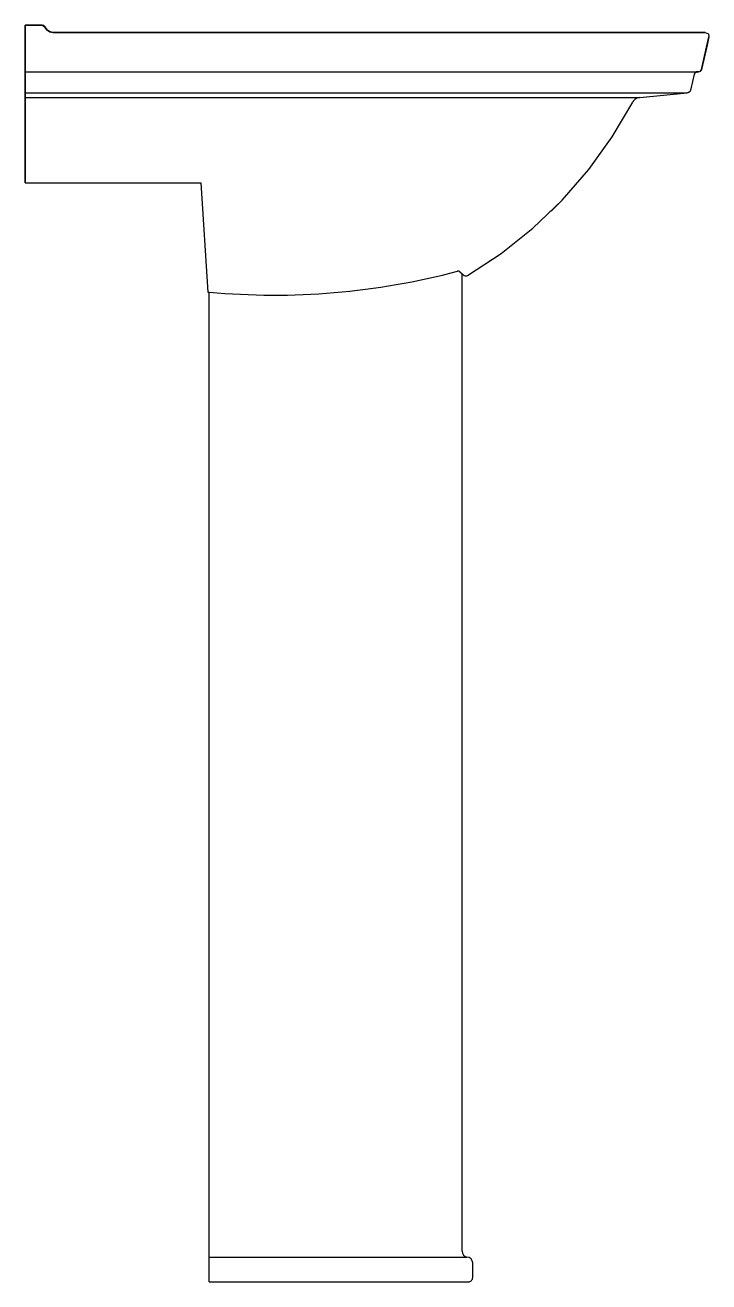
# Model space of a CAD drawing. Extents: x -343.978 to -343.485, y 202.694 to 203.6.
import ezdxf

# ---------------------------------------------------------------- set-up
doc = ezdxf.new("R2010")
doc.units = 0
doc.header["$LTSCALE"] = 0.298861
doc.header["$MEASUREMENT"] = 0
doc.linetypes.add('CONTINU', pattern=[0])
doc.layers.get('0').update_dxf_attribs({"linetype": 'CONTINUOUS'})

msp = doc.modelspace()

# ---------------------------------------------------------------- linework, layer by layer
at = {"linetype": 'CONTINUOUS'}
for p, q in [((-343.96585, 203.5999), (-343.97819, 203.5999)), ((-343.97819, 203.5999), (-343.97819, 203.48616)), ((-343.96465, 203.59953), (-343.96585, 203.5999)), ((-343.96387, 203.59856), (-343.96465, 203.59953)), ((-343.96317, 203.59751), (-343.96387, 203.59856)), ((-343.96247, 203.59645), (-343.96317, 203.59751)), ((-343.96144, 203.59575), (-343.96247, 203.59645)), ((-343.96041, 203.59506), (-343.96144, 203.59575)), ((-343.95917, 203.59481), (-343.96041, 203.59506)), ((-343.95793, 203.59456), (-343.95917, 203.59481)), ((-343.538, 203.5946), (-343.95793, 203.59456)), ((-343.48784, 203.5946), (-343.538, 203.5946)), ((-343.48784, 203.57967), (-343.48524, 203.59135)), ((-343.49044, 203.568), (-343.48784, 203.57967)), ((-343.49119, 203.56677), (-343.49071, 203.56732)), ((-343.49071, 203.56732), (-343.49044, 203.568)), ((-343.49793, 203.554), (-343.49675, 203.5593)), ((-343.49675, 203.5593), (-343.49557, 203.5646)), ((-343.49557, 203.5646), (-343.49482, 203.56582)), ((-343.49482, 203.56582), (-343.49348, 203.5663)), ((-343.49415, 203.56606), (-343.49348, 203.5663)), ((-343.49348, 203.5663), (-343.49252, 203.5663)), ((-343.49348, 203.5663), (-343.49252, 203.5663)), ((-343.49252, 203.5663), (-343.49119, 203.56677)), ((-343.53512, 203.54773), (-343.50099, 203.551)), ((-343.50099, 203.551), (-343.49899, 203.55202)), ((-343.49899, 203.55202), (-343.49845, 203.55255)), ((-343.49845, 203.55255), (-343.49793, 203.554)), ((-343.54315, 203.54773), (-343.53512, 203.54773)), ((-343.84652, 203.40744), (-343.84549, 203.40744))]:
    msp.add_line(p, q, dxfattribs=at)
at = {"linetype": 'CONTINU'}
for points in [[(-343.97819, 203.59181), (-343.97819, 203.5999)], [(-343.97819, 203.5999), (-343.96585, 203.5999)], [(-343.96387, 203.59856), (-343.96247, 203.59645), (-343.96041, 203.59506), (-343.95793, 203.59456)], [(-343.95793, 203.59456), (-343.538, 203.5946)], [(-343.538, 203.5946), (-343.48784, 203.5946)], [(-343.97819, 203.48616), (-343.97819, 203.59181)], [(-343.49044, 203.568), (-343.48524, 203.59135)], [(-343.97819, 203.5663), (-343.49252, 203.5663)], [(-343.49793, 203.554), (-343.49557, 203.5646)], [(-343.97819, 203.551), (-343.50099, 203.551)], [(-343.53512, 203.54773), (-343.50099, 203.551)], [(-343.50099, 203.551), (-343.49953, 203.55149), (-343.49845, 203.55255), (-343.49793, 203.554)], [(-343.97819, 203.54768), (-343.53512, 203.54773)], [(-343.59091, 203.47383), (-343.57189, 203.49577), (-343.55494, 203.51931), (-343.54014, 203.5443)], [(-343.97819, 203.48616), (-343.85157, 203.48616)], [(-343.85157, 203.48616), (-343.84652, 203.40744)], [(-343.65915, 203.41935), (-343.63493, 203.43527), (-343.61205, 203.45353), (-343.59091, 203.47383)], [(-343.59882, 203.4658), (-343.59091, 203.47383)], [(-343.66555, 203.42246), (-343.66643, 203.4225)], [(-343.66476, 203.42206), (-343.66555, 203.42246)], [(-343.66476, 203.42206), (-343.66158, 203.41952)], [(-343.66305, 202.71599), (-343.66313, 203.42076)], [(-343.84549, 202.69395), (-343.84549, 203.40744)], [(-343.84549, 202.71185), (-343.65963, 202.71179)], [(-343.65549, 202.69715), (-343.65549, 202.70755)], [(-343.84549, 202.69395), (-343.65869, 202.69395)]]:
    msp.add_lwpolyline(points, dxfattribs=at)
at = {"linetype": 'CONTINUOUS', "flags": 128}
msp.add_lwpolyline([(-343.97819, 203.5663), (-343.97819, 203.5999), (-343.96585, 203.5999), (-343.96387, 203.59856), (-343.96247, 203.59645), (-343.95917, 203.59481), (-343.95793, 203.59456), (-343.48784, 203.5946), (-343.48544, 203.59372), (-343.48524, 203.59135), (-343.48654, 203.58551), (-343.49044, 203.568), (-343.49075, 203.56717), (-343.49119, 203.56677), (-343.49252, 203.5663), (-343.49348, 203.5663)], dxfattribs=at)
at = {"linetype": 'CONTINU'}
for points in [[(-343.96585, 203.5999, -0.305662), (-343.96387, 203.59856)], [(-343.49119, 203.56677, 0.168758), (-343.49044, 203.568)], [(-343.49482, 203.56582, 0.168719), (-343.49557, 203.5646)], [(-343.49348, 203.5663, 0.173095), (-343.49482, 203.56582)], [(-343.49119, 203.56677, -0.173081), (-343.49252, 203.5663)], [(-343.53801, 203.54667, 0.122836), (-343.54014, 203.5443)], [(-343.53512, 203.54773, 0.121631), (-343.53801, 203.54667)], [(-343.84549, 203.40744, 0.088259), (-343.66643, 203.4225)], [(-343.66158, 203.41952, 0.152052), (-343.66039, 203.41906)], [(-343.66039, 203.41906, 0.152456), (-343.65915, 203.41935)], [(-343.66305, 202.71599, 0.35732), (-343.65963, 202.71179)], [(-343.65549, 202.70755, 0.409594), (-343.65963, 202.71179)], [(-343.65869, 202.69395, 0.414227), (-343.65549, 202.69715)]]:
    msp.add_lwpolyline(points, format="xyb", dxfattribs=at)

doc.saveas('drawing.dxf')
